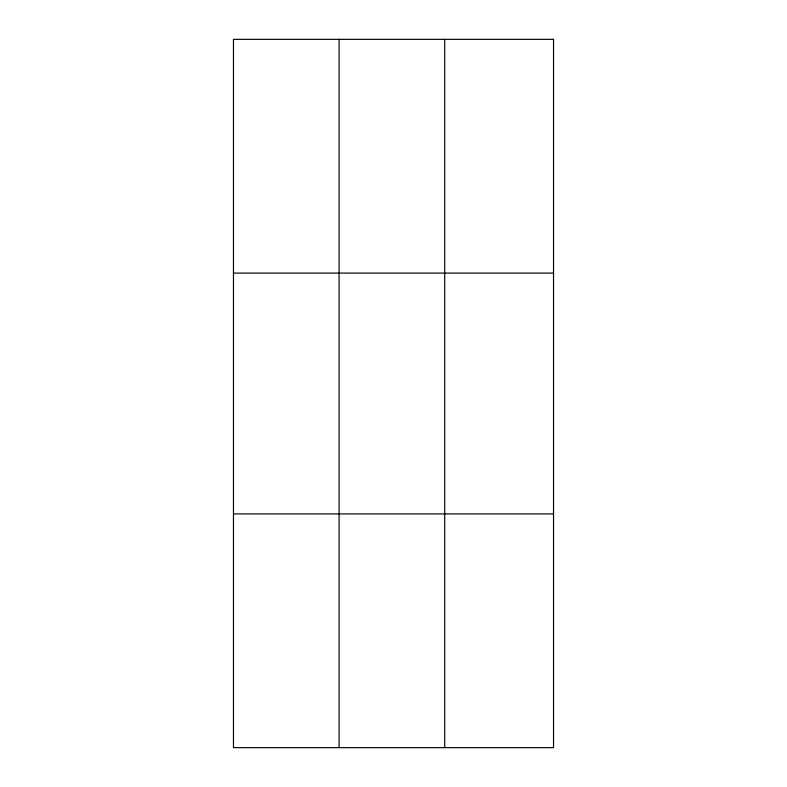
<?xml version="1.0" encoding="UTF-8"?>
<svg xmlns="http://www.w3.org/2000/svg" width="787" height="787" viewBox="0 0 787 787"><rect width="100%" height="100%" fill="white"/><g stroke="black" fill="none" stroke-linecap="round" stroke-linejoin="round"><path stroke-width="1.18" d="M339.089 747.65L339.089 39.35M444.704 747.65L444.704 39.35M233.473 273.089L553.527 273.089M233.473 513.911L553.527 513.911M553.527 39.35L553.527 747.65L233.473 747.65L233.473 39.35L553.527 39.35"/></g></svg>
